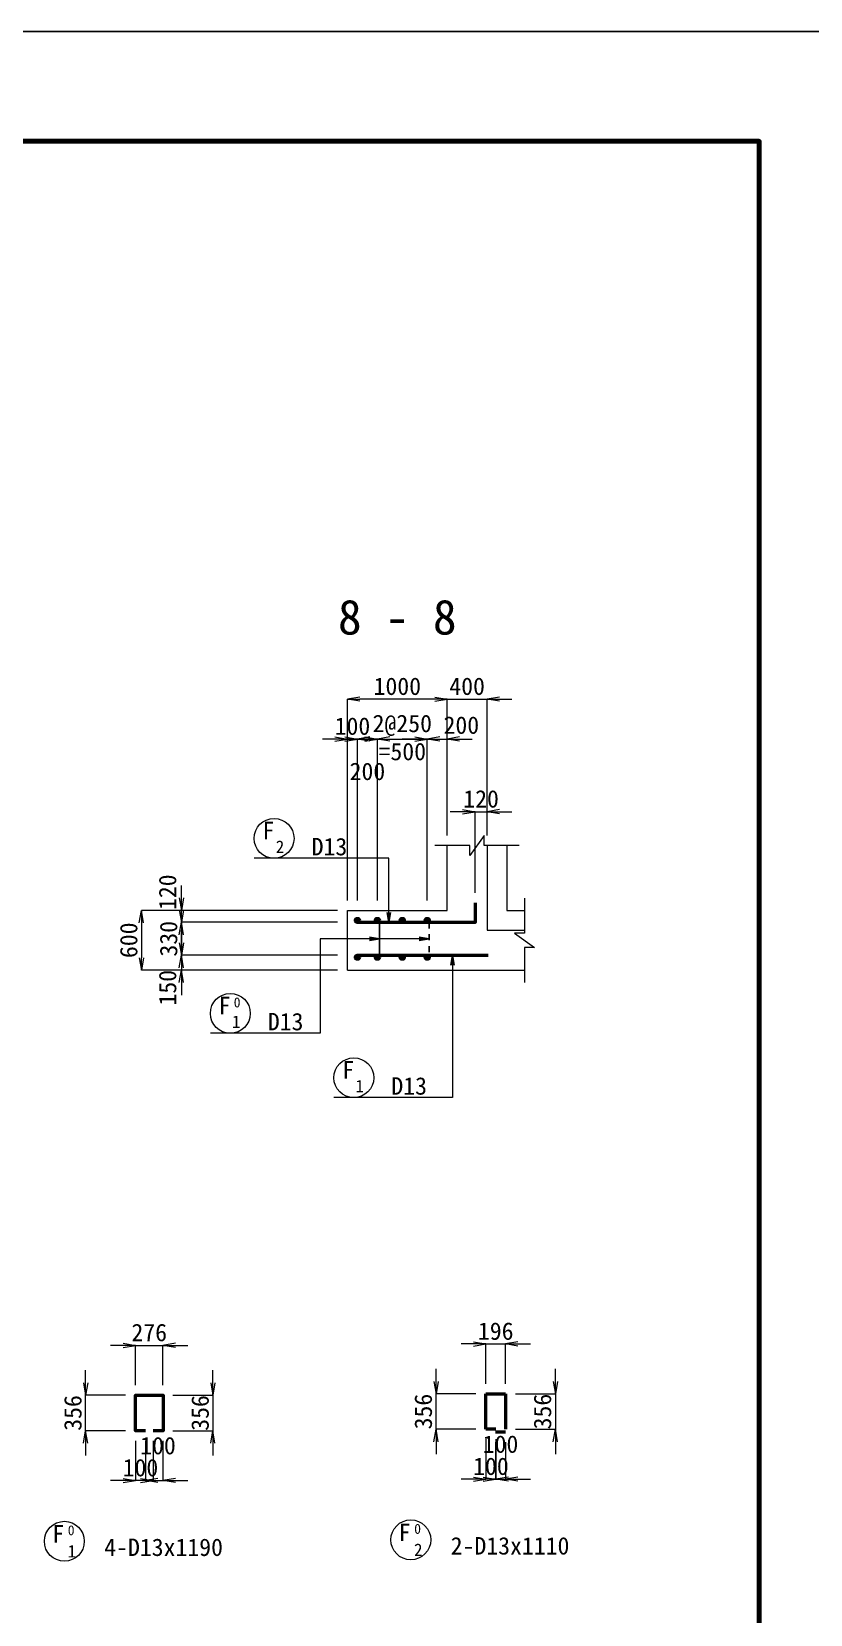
# Model space of a CAD drawing. Header units: millimetres. Extents: x 169470 to 758170, y -17820 to 11880.
# Drawn here: x 623698 to 631507, y -3997 to 11880 of the extents above; entities that cross this region are included whole.
import ezdxf
from ezdxf.enums import TextEntityAlignment as Align

# ---------------------------------------------------------------- set-up
doc = ezdxf.new("R2010")
doc.units = ezdxf.units.MM
doc.header["$LTSCALE"] = 50
doc.header["$PDSIZE"] = 300
doc.linetypes.add('SXF_跳び破線', pattern=[12, 6, -6])
doc.layers.get('Defpoints').update_dxf_attribs({"color": 151})
for name, color, linetype, lineweight in [('D-BGD', 7, 'Continuous', 13), ('D-STR', 1, 'Continuous', 50), ('D-STR-DIM', 7, 'Continuous', 13), ('D-STR-HTXT', 7, 'Continuous', 13), ('D-STR-STR2', 6, 'Continuous', 25), ('D-STR-STR3', 4, 'Continuous', 25), ('D-STR-TXT', 7, 'Continuous', 13), ('D-TTL', 2, 'Continuous', 140)]:
    doc.layers.add(name, color=color, linetype=linetype, lineweight=lineweight)
doc.styles.add('MS ゴシック', font='MS Gothic.ttf')
doc.styles.add('YOKO_GOTHIC', font='MS Gothic.ttf')
doc.dimstyles.new('DIM-50', dxfattribs={"dimscale": 50, "dimtxt": 3.5, "dimasz": 2.5, "dimexe": 0, "dimexo": 2, "dimgap": 0.8, "dimtad": 1, "dimdec": 0, "dimzin": 1, "dimdsep": 46, "dimtxsty": 'MS ゴシック', "dimblk": 'OPEN', "dimcen": 0.1, "dimclrd": 256, "dimclre": 256, "dimclrt": 256, "dimaunit": 1, "dimadec": 3, "dimazin": 0, "dimtfac": 1, "dimtdec": 0, "dimtix": 1, "dimtmove": 2, "dimatfit": 3, "dimldrblk": 'OPEN', "dimfxl": 1, "dimlwd": -1, "dimlwe": -1, "dimarcsym": 2})
doc.dimstyles.new('S50', dxfattribs={"dimscale": 50, "dimtxt": 3.5, "dimasz": 2, "dimexe": 1, "dimexo": 1, "dimgap": 1, "dimtad": 1, "dimdec": 0, "dimzin": 1, "dimdsep": 46, "dimtxsty": 'YOKO_GOTHIC', "dimblk": 'OPEN', "dimcen": 0, "dimclrd": 256, "dimclre": 256, "dimclrt": 256, "dimaunit": 1, "dimadec": 3, "dimazin": 0, "dimtfac": 1, "dimtdec": 0, "dimtix": 1, "dimtmove": 2, "dimatfit": 3, "dimldrblk": 'OPEN', "dimfxl": 1, "dimlwd": -1, "dimlwe": -1, "dimarcsym": 0})

# ---------------------------------------------------------------- blocks, each defined once
blk = doc.blocks.new('_Open')
at = {"color": 0, "linetype": 'ByBlock', "lineweight": -2}
for p, q in [((-1, 0.17), (0, 0)), ((-1, -0.17), (0, 0)), ((0, 0), (-1, 0))]:
    blk.add_line(p, q, dxfattribs=at)
blk = doc.blocks.new('*D1813')
at = {"layer": 'D-STR-DIM', "ltscale": 1500, "transparency": 16777216}
for p, q in [((624614, -1299), (624489, -1299)), ((624739, -1699), (624739, -1299)), ((624739, -1299), (625015, -1299)), ((625015, -1699), (625015, -1299)), ((625140, -1299), (625265, -1299))]:
    blk.add_line(p, q, dxfattribs=at)
at = {"layer": 'Defpoints', "color": 0, "ltscale": 1500, "transparency": 16777216}
for p in [(625015, -1299), (624739, -1799), (625015, -1799)]:
    blk.add_point(p, dxfattribs=at)
at = {"layer": 'D-STR-DIM', "ltscale": 1500, "transparency": 16777216, "xscale": 125, "yscale": 125, "zscale": 125}
blk.add_blockref('_Open', (624739, -1299), dxfattribs=at)
at = {"layer": 'D-STR-DIM', "ltscale": 1500, "transparency": 16777216, "xscale": 125, "yscale": 125, "zscale": 125, "rotation": 180}
blk.add_blockref('_Open', (625015, -1299), dxfattribs=at)
at = {"layer": 'D-STR-DIM', "ltscale": 1500, "transparency": 16777216, "insert": (624877, -1171), "char_height": 175, "attachment_point": 5, "style": 'MS ゴシック'}
blk.add_mtext('276', dxfattribs=at)
blk = doc.blocks.new('*D1814')
at = {"layer": 'D-STR-DIM', "ltscale": 1500, "transparency": 16777216}
for p, q in [((624239, -1674), (624239, -1549)), ((624639, -1799), (624239, -1799)), ((624239, -2155), (624239, -1799)), ((624639, -2155), (624239, -2155)), ((624239, -2280), (624239, -2405))]:
    blk.add_line(p, q, dxfattribs=at)
at = {"layer": 'Defpoints', "color": 0, "ltscale": 1500, "transparency": 16777216}
for p in [(624239, -1799), (624739, -1799), (624739, -2155)]:
    blk.add_point(p, dxfattribs=at)
at = {"layer": 'D-STR-DIM', "ltscale": 1500, "transparency": 16777216, "xscale": 125, "yscale": 125, "zscale": 125}
for p, rotation in [((624239, -1799), 270), ((624239, -2155), 90)]:
    blk.add_blockref('_Open', p, dxfattribs=dict(at, rotation=rotation))
at = {"layer": 'D-STR-DIM', "ltscale": 1500, "transparency": 16777216, "insert": (624112, -1977), "char_height": 175, "attachment_point": 5, "rotation": 90, "style": 'MS ゴシック'}
blk.add_mtext('356', dxfattribs=at)
blk = doc.blocks.new('*D1815')
at = {"layer": 'D-STR-DIM', "ltscale": 1500, "transparency": 16777216}
for p, q in [((625515, -1674), (625515, -1549)), ((625115, -1799), (625515, -1799)), ((625515, -1799), (625515, -2155)), ((625115, -2155), (625515, -2155)), ((625515, -2280), (625515, -2405))]:
    blk.add_line(p, q, dxfattribs=at)
at = {"layer": 'Defpoints', "color": 0, "ltscale": 1500, "transparency": 16777216}
for p in [(625015, -1799), (625015, -2155), (625515, -2155)]:
    blk.add_point(p, dxfattribs=at)
at = {"layer": 'D-STR-DIM', "ltscale": 1500, "transparency": 16777216, "xscale": 125, "yscale": 125, "zscale": 125}
for p, rotation in [((625515, -1799), 270), ((625515, -2155), 90)]:
    blk.add_blockref('_Open', p, dxfattribs=dict(at, rotation=rotation))
at = {"layer": 'D-STR-DIM', "ltscale": 1500, "transparency": 16777216, "insert": (625388, -1977), "char_height": 175, "attachment_point": 5, "rotation": 90, "style": 'MS ゴシック'}
blk.add_mtext('356', dxfattribs=at)
blk = doc.blocks.new('*D1816')
at = {"layer": 'D-STR-DIM', "ltscale": 1500, "transparency": 16777216}
for p, q in [((624739, -2255), (624739, -2655)), ((624839, -2255), (624839, -2655)), ((624614, -2655), (624489, -2655)), ((624839, -2655), (624739, -2655)), ((624964, -2655), (625089, -2655))]:
    blk.add_line(p, q, dxfattribs=at)
at = {"layer": 'Defpoints', "color": 0, "ltscale": 1500, "transparency": 16777216}
for p in [(624739, -2155), (624839, -2155), (624739, -2655)]:
    blk.add_point(p, dxfattribs=at)
at = {"layer": 'D-STR-DIM', "ltscale": 1500, "transparency": 16777216, "xscale": 125, "yscale": 125, "zscale": 125}
blk.add_blockref('_Open', (624739, -2655), dxfattribs=at)
at = {"layer": 'D-STR-DIM', "ltscale": 1500, "transparency": 16777216, "xscale": 125, "yscale": 125, "zscale": 125, "rotation": 180}
blk.add_blockref('_Open', (624839, -2655), dxfattribs=at)
at = {"layer": 'D-STR-DIM', "ltscale": 1500, "transparency": 16777216, "insert": (624789, -2527), "char_height": 175, "attachment_point": 5, "style": 'MS ゴシック'}
blk.add_mtext('100', dxfattribs=at)
blk = doc.blocks.new('*D1817')
at = {"layer": 'D-STR-DIM', "ltscale": 1500, "transparency": 16777216}
for p, q in [((624915, -2255), (624915, -2655)), ((625015, -2255), (625015, -2655)), ((624790, -2655), (624665, -2655)), ((624915, -2655), (625015, -2655)), ((625140, -2655), (625265, -2655))]:
    blk.add_line(p, q, dxfattribs=at)
at = {"layer": 'Defpoints', "color": 0, "ltscale": 1500, "transparency": 16777216}
for p in [(624915, -2155), (625015, -2155), (625015, -2655)]:
    blk.add_point(p, dxfattribs=at)
at = {"layer": 'D-STR-DIM', "ltscale": 1500, "transparency": 16777216, "xscale": 125, "yscale": 125, "zscale": 125}
blk.add_blockref('_Open', (624915, -2655), dxfattribs=at)
at = {"layer": 'D-STR-DIM', "ltscale": 1500, "transparency": 16777216, "xscale": 125, "yscale": 125, "zscale": 125, "rotation": 180}
blk.add_blockref('_Open', (625015, -2655), dxfattribs=at)
at = {"layer": 'D-STR-DIM', "ltscale": 1500, "transparency": 16777216, "insert": (624965, -2306), "char_height": 175, "attachment_point": 5, "style": 'MS ゴシック'}
blk.add_mtext('100', dxfattribs=at)
blk = doc.blocks.new('*D285')
at = {"layer": 'D-STR-DIM', "ltscale": 1500, "transparency": 16777216}
for p, q in [((628129, -1285), (628004, -1285)), ((628254, -1685), (628254, -1285)), ((628254, -1285), (628450, -1285)), ((628450, -1685), (628450, -1285)), ((628575, -1285), (628700, -1285))]:
    blk.add_line(p, q, dxfattribs=at)
at = {"layer": 'Defpoints', "color": 0, "ltscale": 1500, "transparency": 16777216}
for p in [(628450, -1285), (628254, -1785), (628450, -1785)]:
    blk.add_point(p, dxfattribs=at)
at = {"layer": 'D-STR-DIM', "ltscale": 1500, "transparency": 16777216, "xscale": 125, "yscale": 125, "zscale": 125}
blk.add_blockref('_Open', (628254, -1285), dxfattribs=at)
at = {"layer": 'D-STR-DIM', "ltscale": 1500, "transparency": 16777216, "xscale": 125, "yscale": 125, "zscale": 125, "rotation": 180}
blk.add_blockref('_Open', (628450, -1285), dxfattribs=at)
at = {"layer": 'D-STR-DIM', "ltscale": 1500, "transparency": 16777216, "insert": (628352, -1157), "char_height": 175, "attachment_point": 5, "style": 'MS ゴシック'}
blk.add_mtext('196', dxfattribs=at)
blk = doc.blocks.new('*D286')
at = {"layer": 'D-STR-DIM', "ltscale": 1500, "transparency": 16777216}
for p, q in [((627754, -1660), (627754, -1535)), ((628154, -1785), (627754, -1785)), ((627754, -2141), (627754, -1785)), ((628154, -2141), (627754, -2141)), ((627754, -2266), (627754, -2391))]:
    blk.add_line(p, q, dxfattribs=at)
at = {"layer": 'Defpoints', "color": 0, "ltscale": 1500, "transparency": 16777216}
for p in [(627754, -1785), (628254, -1785), (628254, -2141)]:
    blk.add_point(p, dxfattribs=at)
at = {"layer": 'D-STR-DIM', "ltscale": 1500, "transparency": 16777216, "xscale": 125, "yscale": 125, "zscale": 125}
for p, rotation in [((627754, -1785), 270), ((627754, -2141), 90)]:
    blk.add_blockref('_Open', p, dxfattribs=dict(at, rotation=rotation))
at = {"layer": 'D-STR-DIM', "ltscale": 1500, "transparency": 16777216, "insert": (627626, -1963), "char_height": 175, "attachment_point": 5, "rotation": 90, "style": 'MS ゴシック'}
blk.add_mtext('356', dxfattribs=at)
blk = doc.blocks.new('*D287')
at = {"layer": 'D-STR-DIM', "ltscale": 1500, "transparency": 16777216}
for p, q in [((628950, -1660), (628950, -1535)), ((628550, -1785), (628950, -1785)), ((628950, -1785), (628950, -2141)), ((628550, -2141), (628950, -2141)), ((628950, -2266), (628950, -2391))]:
    blk.add_line(p, q, dxfattribs=at)
at = {"layer": 'Defpoints', "color": 0, "ltscale": 1500, "transparency": 16777216}
for p in [(628450, -1785), (628450, -2141), (628950, -2141)]:
    blk.add_point(p, dxfattribs=at)
at = {"layer": 'D-STR-DIM', "ltscale": 1500, "transparency": 16777216, "xscale": 125, "yscale": 125, "zscale": 125}
for p, rotation in [((628950, -1785), 270), ((628950, -2141), 90)]:
    blk.add_blockref('_Open', p, dxfattribs=dict(at, rotation=rotation))
at = {"layer": 'D-STR-DIM', "ltscale": 1500, "transparency": 16777216, "insert": (628822, -1963), "char_height": 175, "attachment_point": 5, "rotation": 90, "style": 'MS ゴシック'}
blk.add_mtext('356', dxfattribs=at)
blk = doc.blocks.new('*D288')
at = {"layer": 'D-STR-DIM', "ltscale": 1500, "transparency": 16777216}
for p, q in [((628254, -2241), (628254, -2641)), ((628354, -2241), (628354, -2641)), ((628129, -2641), (628004, -2641)), ((628354, -2641), (628254, -2641)), ((628479, -2641), (628604, -2641))]:
    blk.add_line(p, q, dxfattribs=at)
at = {"layer": 'Defpoints', "color": 0, "ltscale": 1500, "transparency": 16777216}
for p in [(628254, -2141), (628354, -2141), (628254, -2641)]:
    blk.add_point(p, dxfattribs=at)
at = {"layer": 'D-STR-DIM', "ltscale": 1500, "transparency": 16777216, "xscale": 125, "yscale": 125, "zscale": 125}
blk.add_blockref('_Open', (628254, -2641), dxfattribs=at)
at = {"layer": 'D-STR-DIM', "ltscale": 1500, "transparency": 16777216, "xscale": 125, "yscale": 125, "zscale": 125, "rotation": 180}
blk.add_blockref('_Open', (628354, -2641), dxfattribs=at)
at = {"layer": 'D-STR-DIM', "ltscale": 1500, "transparency": 16777216, "insert": (628304, -2513), "char_height": 175, "attachment_point": 5, "style": 'MS ゴシック'}
blk.add_mtext('100', dxfattribs=at)
blk = doc.blocks.new('*D289')
at = {"layer": 'D-STR-DIM', "ltscale": 1500, "transparency": 16777216}
for p, q in [((628350, -2271), (628350, -2641)), ((628450, -2271), (628450, -2641)), ((628225, -2641), (628100, -2641)), ((628350, -2641), (628450, -2641)), ((628575, -2641), (628700, -2641))]:
    blk.add_line(p, q, dxfattribs=at)
at = {"layer": 'Defpoints', "color": 0, "ltscale": 1500, "transparency": 16777216}
for p in [(628350, -2171), (628450, -2171), (628450, -2641)]:
    blk.add_point(p, dxfattribs=at)
at = {"layer": 'D-STR-DIM', "ltscale": 1500, "transparency": 16777216, "xscale": 125, "yscale": 125, "zscale": 125}
blk.add_blockref('_Open', (628350, -2641), dxfattribs=at)
at = {"layer": 'D-STR-DIM', "ltscale": 1500, "transparency": 16777216, "xscale": 125, "yscale": 125, "zscale": 125, "rotation": 180}
blk.add_blockref('_Open', (628450, -2641), dxfattribs=at)
at = {"layer": 'D-STR-DIM', "ltscale": 1500, "transparency": 16777216, "insert": (628400, -2291), "char_height": 175, "attachment_point": 5, "style": 'MS ゴシック'}
blk.add_mtext('100', dxfattribs=at)
blk = doc.blocks.new('B')
at = {"layer": 'D-STR-STR2', "lineweight": 50}
for radius in [20, 10]:
    blk.add_circle((5867, 22812), radius, dxfattribs=at)
blk = doc.blocks.new('*D12')
at = {"layer": 'D-STR-DIM', "ltscale": 1500, "transparency": 16777216}
for p, q in [((625199, 3070), (625199, 3195)), ((626765, 2945), (625199, 2945)), ((625199, 2945), (625199, 2615)), ((626765, 2615), (625199, 2615)), ((625199, 2490), (625199, 2365))]:
    blk.add_line(p, q, dxfattribs=at)
at = {"layer": 'Defpoints', "color": 0, "ltscale": 1500, "transparency": 16777216}
for p in [(626865, 2945), (625199, 2615), (626865, 2615)]:
    blk.add_point(p, dxfattribs=at)
at = {"layer": 'D-STR-DIM', "ltscale": 1500, "transparency": 16777216, "xscale": 125, "yscale": 125, "zscale": 125}
for p, rotation in [((625199, 2945), 270), ((625199, 2615), 90)]:
    blk.add_blockref('_Open', p, dxfattribs=dict(at, rotation=rotation))
at = {"layer": 'D-STR-DIM', "ltscale": 1500, "transparency": 16777216, "insert": (625072, 2780), "char_height": 175, "attachment_point": 5, "rotation": 90, "style": 'MS ゴシック'}
blk.add_mtext('330', dxfattribs=at)
blk = doc.blocks.new('*D13')
at = {"layer": 'D-STR-DIM', "ltscale": 1500, "transparency": 16777216}
for p, q in [((625199, 2740), (625199, 2865)), ((626765, 2615), (625199, 2615)), ((625199, 2615), (625199, 2465)), ((626765, 2465), (625199, 2465)), ((625199, 2340), (625199, 2215))]:
    blk.add_line(p, q, dxfattribs=at)
at = {"layer": 'Defpoints', "color": 0, "ltscale": 1500, "transparency": 16777216}
for p in [(626865, 2615), (625199, 2465), (626865, 2465)]:
    blk.add_point(p, dxfattribs=at)
at = {"layer": 'D-STR-DIM', "ltscale": 1500, "transparency": 16777216, "xscale": 125, "yscale": 125, "zscale": 125}
for p, rotation in [((625199, 2615), 270), ((625199, 2465), 90)]:
    blk.add_blockref('_Open', p, dxfattribs=dict(at, rotation=rotation))
at = {"layer": 'D-STR-DIM', "ltscale": 1500, "transparency": 16777216, "insert": (625062, 2289), "char_height": 175, "attachment_point": 5, "rotation": 90, "style": 'MS ゴシック'}
blk.add_mtext('150', dxfattribs=at)
blk = doc.blocks.new('*D14')
at = {"layer": 'D-STR-DIM', "ltscale": 1500, "transparency": 16777216}
for p, q in [((626765, 3065), (624799, 3065)), ((624799, 2940), (624799, 2590)), ((626765, 2465), (624799, 2465))]:
    blk.add_line(p, q, dxfattribs=at)
at = {"layer": 'Defpoints', "color": 0, "ltscale": 1500, "transparency": 16777216}
for p in [(626865, 3065), (624799, 2465), (626865, 2465)]:
    blk.add_point(p, dxfattribs=at)
at = {"layer": 'D-STR-DIM', "ltscale": 1500, "transparency": 16777216, "xscale": 125, "yscale": 125, "zscale": 125}
for p, rotation in [((624799, 3065), 90), ((624799, 2465), 270)]:
    blk.add_blockref('_Open', p, dxfattribs=dict(at, rotation=rotation))
at = {"layer": 'D-STR-DIM', "ltscale": 1500, "transparency": 16777216, "insert": (624672, 2765), "char_height": 175, "attachment_point": 5, "rotation": 90, "style": 'MS ゴシック'}
blk.add_mtext('600', dxfattribs=at)
blk = doc.blocks.new('*D1750')
at = {"layer": 'D-STR-DIM', "ltscale": 1500, "transparency": 16777216}
for p, q in [((625199, 3190), (625199, 3315)), ((626765, 3065), (625199, 3065)), ((625199, 2945), (625199, 3065)), ((626765, 2945), (625199, 2945)), ((625199, 2820), (625199, 2695))]:
    blk.add_line(p, q, dxfattribs=at)
at = {"layer": 'Defpoints', "color": 0, "ltscale": 1500, "transparency": 16777216}
for p in [(625199, 3065), (626865, 3065), (626865, 2945)]:
    blk.add_point(p, dxfattribs=at)
at = {"layer": 'D-STR-DIM', "ltscale": 1500, "transparency": 16777216, "xscale": 125, "yscale": 125, "zscale": 125}
for p, rotation in [((625199, 3065), 270), ((625199, 2945), 90)]:
    blk.add_blockref('_Open', p, dxfattribs=dict(at, rotation=rotation))
at = {"layer": 'D-STR-DIM', "ltscale": 1500, "transparency": 16777216, "insert": (625062, 3247), "char_height": 175, "attachment_point": 5, "rotation": 90, "style": 'MS ゴシック'}
blk.add_mtext('120', dxfattribs=at)
blk = doc.blocks.new('*D1751')
at = {"layer": 'D-STR-DIM', "ltscale": 1500, "transparency": 16777216}
for p, q in [((626740, 4784), (626615, 4784)), ((626865, 3165), (626865, 4784)), ((626865, 4784), (626965, 4784)), ((626965, 3165), (626965, 4784)), ((627090, 4784), (627215, 4784))]:
    blk.add_line(p, q, dxfattribs=at)
at = {"layer": 'Defpoints', "color": 0, "ltscale": 1500, "transparency": 16777216}
for p in [(626965, 4784), (626865, 3065), (626965, 3065)]:
    blk.add_point(p, dxfattribs=at)
at = {"layer": 'D-STR-DIM', "ltscale": 1500, "transparency": 16777216, "xscale": 125, "yscale": 125, "zscale": 125}
blk.add_blockref('_Open', (626865, 4784), dxfattribs=at)
at = {"layer": 'D-STR-DIM', "ltscale": 1500, "transparency": 16777216, "xscale": 125, "yscale": 125, "zscale": 125, "rotation": 180}
blk.add_blockref('_Open', (626965, 4784), dxfattribs=at)
at = {"layer": 'D-STR-DIM', "ltscale": 1500, "transparency": 16777216, "insert": (626915, 4912), "char_height": 175, "attachment_point": 5, "style": 'MS ゴシック'}
blk.add_mtext('100', dxfattribs=at)
blk = doc.blocks.new('*D15')
at = {"layer": 'D-STR-DIM', "ltscale": 1500, "transparency": 16777216}
for p, q in [((626840, 4784), (626715, 4784)), ((626965, 3165), (626965, 4784)), ((626965, 4784), (627165, 4784)), ((627165, 3165), (627165, 4784)), ((627290, 4784), (627415, 4784))]:
    blk.add_line(p, q, dxfattribs=at)
at = {"layer": 'Defpoints', "color": 0, "ltscale": 1500, "transparency": 16777216}
for p in [(627165, 4784), (626965, 3065), (627165, 3065)]:
    blk.add_point(p, dxfattribs=at)
at = {"layer": 'D-STR-DIM', "ltscale": 1500, "transparency": 16777216, "xscale": 125, "yscale": 125, "zscale": 125}
blk.add_blockref('_Open', (626965, 4784), dxfattribs=at)
at = {"layer": 'D-STR-DIM', "ltscale": 1500, "transparency": 16777216, "xscale": 125, "yscale": 125, "zscale": 125, "rotation": 180}
blk.add_blockref('_Open', (627165, 4784), dxfattribs=at)
at = {"layer": 'D-STR-DIM', "ltscale": 1500, "transparency": 16777216, "insert": (627065, 4458), "char_height": 175, "attachment_point": 5, "style": 'MS ゴシック'}
blk.add_mtext('200', dxfattribs=at)
blk = doc.blocks.new('*D16')
at = {"layer": 'D-STR-DIM', "ltscale": 1500, "transparency": 16777216}
for p, q in [((627040, 4784), (626915, 4784)), ((627165, 3165), (627165, 4784)), ((627165, 4784), (627665, 4784)), ((627665, 3165), (627665, 4784)), ((627790, 4784), (627915, 4784))]:
    blk.add_line(p, q, dxfattribs=at)
at = {"layer": 'Defpoints', "color": 0, "ltscale": 1500, "transparency": 16777216}
for p in [(627665, 4784), (627165, 3065), (627665, 3065)]:
    blk.add_point(p, dxfattribs=at)
at = {"layer": 'D-STR-DIM', "ltscale": 1500, "transparency": 16777216, "xscale": 125, "yscale": 125, "zscale": 125}
blk.add_blockref('_Open', (627165, 4784), dxfattribs=at)
at = {"layer": 'D-STR-DIM', "ltscale": 1500, "transparency": 16777216, "xscale": 125, "yscale": 125, "zscale": 125, "rotation": 180}
blk.add_blockref('_Open', (627665, 4784), dxfattribs=at)
at = {"layer": 'D-STR-DIM', "ltscale": 1500, "transparency": 16777216, "char_height": 175, "attachment_point": 5, "style": 'MS ゴシック'}
for s, insert in [('2@250', (627415, 4921)), ('=500', (627415, 4657))]:
    blk.add_mtext(s, dxfattribs=dict(at, insert=insert))
blk = doc.blocks.new('*D1752')
at = {"layer": 'D-STR-DIM', "ltscale": 1500, "transparency": 16777216}
for p, q in [((627540, 4784), (627415, 4784)), ((627665, 3165), (627665, 4784)), ((627665, 4784), (627865, 4784)), ((627865, 3815), (627865, 4784)), ((627990, 4784), (628115, 4784))]:
    blk.add_line(p, q, dxfattribs=at)
at = {"layer": 'Defpoints', "color": 0, "ltscale": 1500, "transparency": 16777216}
for p in [(627865, 4784), (627865, 3715), (627665, 3065)]:
    blk.add_point(p, dxfattribs=at)
at = {"layer": 'D-STR-DIM', "ltscale": 1500, "transparency": 16777216, "xscale": 125, "yscale": 125, "zscale": 125}
blk.add_blockref('_Open', (627665, 4784), dxfattribs=at)
at = {"layer": 'D-STR-DIM', "ltscale": 1500, "transparency": 16777216, "xscale": 125, "yscale": 125, "zscale": 125, "rotation": 180}
blk.add_blockref('_Open', (627865, 4784), dxfattribs=at)
at = {"layer": 'D-STR-DIM', "ltscale": 1500, "transparency": 16777216, "insert": (628007, 4922), "char_height": 175, "attachment_point": 5, "style": 'MS ゴシック'}
blk.add_mtext('200', dxfattribs=at)
blk = doc.blocks.new('*D17')
at = {"layer": 'D-STR-DIM', "ltscale": 1500, "transparency": 16777216}
for p, q in [((626865, 3165), (626865, 5184)), ((627740, 5184), (626990, 5184)), ((627865, 3815), (627865, 5184))]:
    blk.add_line(p, q, dxfattribs=at)
at = {"layer": 'Defpoints', "color": 0, "ltscale": 1500, "transparency": 16777216}
for p in [(626865, 5184), (627865, 3715), (626865, 3065)]:
    blk.add_point(p, dxfattribs=at)
at = {"layer": 'D-STR-DIM', "ltscale": 1500, "transparency": 16777216, "xscale": 125, "yscale": 125, "zscale": 125, "rotation": 180}
blk.add_blockref('_Open', (626865, 5184), dxfattribs=at)
at = {"layer": 'D-STR-DIM', "ltscale": 1500, "transparency": 16777216, "xscale": 125, "yscale": 125, "zscale": 125}
blk.add_blockref('_Open', (627865, 5184), dxfattribs=at)
at = {"layer": 'D-STR-DIM', "ltscale": 1500, "transparency": 16777216, "insert": (627365, 5312), "char_height": 175, "attachment_point": 5, "style": 'MS ゴシック'}
blk.add_mtext('1000', dxfattribs=at)
blk = doc.blocks.new('*D18')
at = {"layer": 'D-STR-DIM', "ltscale": 1500, "transparency": 16777216}
for p, q in [((627740, 5184), (627615, 5184)), ((627865, 3815), (627865, 5184)), ((627865, 5184), (628265, 5184)), ((628265, 3815), (628265, 5184)), ((628390, 5184), (628515, 5184))]:
    blk.add_line(p, q, dxfattribs=at)
at = {"layer": 'Defpoints', "color": 0, "ltscale": 1500, "transparency": 16777216}
for p in [(628265, 5184), (627865, 3715), (628265, 3715)]:
    blk.add_point(p, dxfattribs=at)
at = {"layer": 'D-STR-DIM', "ltscale": 1500, "transparency": 16777216, "xscale": 125, "yscale": 125, "zscale": 125}
blk.add_blockref('_Open', (627865, 5184), dxfattribs=at)
at = {"layer": 'D-STR-DIM', "ltscale": 1500, "transparency": 16777216, "xscale": 125, "yscale": 125, "zscale": 125, "rotation": 180}
blk.add_blockref('_Open', (628265, 5184), dxfattribs=at)
at = {"layer": 'D-STR-DIM', "ltscale": 1500, "transparency": 16777216, "insert": (628065, 5312), "char_height": 175, "attachment_point": 5, "style": 'MS ゴシック'}
blk.add_mtext('400', dxfattribs=at)
blk = doc.blocks.new('*D1753')
at = {"layer": 'D-STR-DIM', "ltscale": 1500, "transparency": 16777216}
for p, q in [((628020, 4055), (627895, 4055)), ((628145, 3240), (628145, 4055)), ((628145, 4055), (628265, 4055)), ((628265, 3815), (628265, 4055)), ((628390, 4055), (628515, 4055))]:
    blk.add_line(p, q, dxfattribs=at)
at = {"layer": 'Defpoints', "color": 0, "ltscale": 1500, "transparency": 16777216}
for p in [(628265, 4055), (628265, 3715), (628145, 3140)]:
    blk.add_point(p, dxfattribs=at)
at = {"layer": 'D-STR-DIM', "ltscale": 1500, "transparency": 16777216, "xscale": 125, "yscale": 125, "zscale": 125}
blk.add_blockref('_Open', (628145, 4055), dxfattribs=at)
at = {"layer": 'D-STR-DIM', "ltscale": 1500, "transparency": 16777216, "xscale": 125, "yscale": 125, "zscale": 125, "rotation": 180}
blk.add_blockref('_Open', (628265, 4055), dxfattribs=at)
at = {"layer": 'D-STR-DIM', "ltscale": 1500, "transparency": 16777216, "insert": (628205, 4182), "char_height": 175, "attachment_point": 5, "style": 'MS ゴシック'}
blk.add_mtext('120', dxfattribs=at)

msp = doc.modelspace()

# ---------------------------------------------------------------- linework, layer by layer
at = {"layer": 'D-BGD'}
for q in [(626864.59, 3064.64), (628640.71, 2464.64)]:
    msp.add_line((626864.59, 2464.64), q, dxfattribs=at)
for points in [[(626864.59, 3064.64), (627864.59, 3064.64), (627864.59, 3715.39)], [(628264.59, 3715.39), (628264.59, 2864.64), (628640.71, 2864.64)], [(628464.59, 3715.39), (628464.59, 3064.64), (628640.71, 3064.64)]]:
    msp.add_lwpolyline(points, dxfattribs=at)
at = {"layer": 'D-STR'}
for p, q in [((626964.59, 2614.64), (628274.59, 2614.64)), ((628253.67, -2140.52), (628253.67, -1784.52)), ((628253.67, -1784.52), (628449.67, -1784.52)), ((628449.67, -1784.52), (628449.67, -2140.52)), ((628353.67, -2140.52), (628253.67, -2140.52)), ((628449.67, -2170.52), (628349.67, -2170.52))]:
    msp.add_line(p, q, dxfattribs=at)
for points in [[(628144.59, 3139.64), (628144.59, 2944.64), (626964.59, 2944.64)], [(624839.3, -2154.94), (624739.3, -2154.94), (624739.3, -1798.94), (625015.3, -1798.94), (625015.3, -2154.94), (624915.3, -2154.94)]]:
    msp.add_lwpolyline(points, dxfattribs=at)
at = {"layer": 'D-STR-HTXT'}
msp.add_line((626591.78, 1831.57), (625490.02, 1831.57), dxfattribs=at)
for points in [[(628587.25, 3715.39), (628237.25, 3715.39), (628237.25, 3815.39), (628091.93, 3615.39), (628091.93, 3715.39), (627741.93, 3715.39)], [(628640.71, 3187.3), (628640.71, 2837.3), (628540.71, 2837.3), (628740.71, 2691.98), (628640.71, 2691.98), (628640.71, 2341.98)]]:
    msp.add_lwpolyline(points, dxfattribs=at)
for centre in [(626129.2, 3787.01), (625690.02, 2031.57), (626928.71, 1386.1)]:
    msp.add_circle(centre, 200, dxfattribs=at)
at = {"layer": 'D-STR-STR3'}
msp.add_line((627184.92, 2944.65), (627184.92, 2614.65), dxfattribs=at)
at = {"layer": 'D-STR-STR3', "linetype": 'SXF_跳び破線', "ltscale": 0.2}
msp.add_line((627684.92, 2944.65), (627684.92, 2614.65), dxfattribs=at)
at = {"layer": 'D-STR-TXT'}
for centre in [(624025.92, -3264.14), (627500.29, -3249.72)]:
    msp.add_circle(centre, 200, dxfattribs=at)
at = {"layer": 'D-TTL'}
msp.add_lwpolyline([(590994.53, 10780), (590994.53, -16720), (630994.53, -16720), (630994.53, 10780)], close=True, dxfattribs=at)
at = {"layer": 'Defpoints', "color": 1}
msp.add_lwpolyline([(589969.53, 11880), (589969.53, -17820), (632019.53, -17820), (632019.53, 11880)], close=True, dxfattribs=at)

# ---------------------------------------------------------------- block references
at = {"layer": 'D-STR-STR2'}
for p in [(621097.94, -19847.63), (621297.94, -19847.63), (621547.94, -19847.63), (621797.94, -19847.63), (621097.94, -20217.63), (621297.94, -20217.63), (621547.94, -20217.63), (621797.94, -20217.63)]:
    msp.add_blockref('B', p, dxfattribs=at)

# ---------------------------------------------------------------- texts
at = {"layer": 'D-STR-TXT', "style": 'YOKO_GOTHIC'}
for s, height, p in [('8 - 8', 350, (627364.59, 5832.04)), ('F', 175, (626072.93, 3778.69)), ('2', 125, (626188.59, 3640.89)), ('F', 175, (625633.74, 2023.26)), ('0', 100, (625758.14, 2091.76)), ('1', 125, (625749.41, 1885.45)), ('F', 175, (626872.44, 1377.78)), ('1', 125, (626988.1, 1239.98)), ('0', 100, (624094.04, -3203.95)), ('0', 100, (627568.41, -3189.53))]:
    msp.add_text(s, height=height, dxfattribs=at).set_placement(p, align=Align.CENTER)
for p in [(626505.72, 3617.01), (626066.54, 1861.57), (627305.24, 1216.1)]:
    msp.add_text('D13', height=175, dxfattribs=at).set_placement(p)
for s, height, p in [('F', 175, (623964.12, -3189.14)), ('F', 175, (627438.49, -3174.72)), ('1', 125, (624100.92, -3364.14)), ('2', 125, (627575.29, -3349.72))]:
    msp.add_text(s, height=height, dxfattribs=at).set_placement(p, align=Align.MIDDLE_CENTER)
for s, p in [('4-D13x1190', (624425.92, -3464.14)), ('2-D13x1110', (627900.29, -3449.72))]:
    msp.add_text(s, height=175, dxfattribs=at).set_placement(p, align=Align.BOTTOM_LEFT)

# ---------------------------------------------------------------- dimensions: what is measured, and where the dimension line sits
at = {"layer": 'D-STR-DIM', "ltscale": 1500}
for base, p1, p2, picture, middle in [((626864.59, 5184.43), (627864.59, 3715.39), (626864.59, 3064.64), '*D17', (627364.59, 5311.93)), ((628264.59, 5184.43), (627864.59, 3715.39), (628264.59, 3715.39), '*D18', (628064.59, 5311.93)), ((626964.59, 4784.43), (626864.59, 3064.64), (626964.59, 3064.64), '*D1751', (626914.59, 4911.93)), ((628264.59, 4054.92), (628144.59, 3139.64), (628264.59, 3715.39), '*D1753', (628204.59, 4182.42)), ((625015.3, -1298.94), (624739.3, -1798.94), (625015.3, -1798.94), '*D1813', (624877.3, -1171.44)), ((628449.67, -1284.52), (628253.67, -1784.52), (628449.67, -1784.52), '*D285', (628351.67, -1157.02)), ((624739.3, -2654.94), (624839.3, -2154.94), (624739.3, -2154.94), '*D1816', (624789.3, -2527.44)), ((628253.67, -2640.52), (628353.67, -2140.52), (628253.67, -2140.52), '*D288', (628303.67, -2513.02))]:
    dim = msp.add_linear_dim(base=base, p1=p1, p2=p2, dimstyle='DIM-50', dxfattribs=at)
    dim.commit()
    dim.dimension.update_dxf_attribs({"geometry": picture, "text_midpoint": middle})
dim = msp.add_linear_dim(base=(627664.59, 4784.43), p1=(627164.59, 3064.64), p2=(627664.59, 3064.64), text='2@250\\X=<>', dimstyle='DIM-50', dxfattribs=at)
dim.commit()
dim.dimension.update_dxf_attribs({"geometry": '*D16', "text_midpoint": (627414.59, 4784.43)})
for base, p1, p2, picture, middle in [((627864.59, 4784.43), (627664.59, 3064.64), (627864.59, 3715.39), '*D1752', (628007.47, 4921.93)), ((627164.59, 4784.43), (626964.59, 3064.64), (627164.59, 3064.64), '*D15', (627064.59, 4457.92)), ((625015.3, -2654.94), (624915.3, -2154.94), (625015.3, -2154.94), '*D1817', (624965.3, -2305.88)), ((628449.67, -2640.52), (628349.67, -2170.52), (628449.67, -2170.52), '*D289', (628399.67, -2291.46))]:
    dim = msp.add_linear_dim(base=base, p1=p1, p2=p2, dimstyle='DIM-50', dxfattribs=at)
    dim.commit()
    dim.dimension.update_dxf_attribs({"geometry": picture, "text_midpoint": middle, "dimtype": 160})
for base, p1, p2, picture, middle in [((625199.35, 3064.64), (626864.59, 2944.64), (626864.59, 3064.64), '*D1750', (625061.85, 3247.19)), ((625199.35, 2464.64), (626864.59, 2614.64), (626864.59, 2464.64), '*D13', (625061.85, 2288.85))]:
    dim = msp.add_linear_dim(base=base, p1=p1, p2=p2, angle=90, dimstyle='DIM-50', dxfattribs=at)
    dim.commit()
    dim.dimension.update_dxf_attribs({"geometry": picture, "text_midpoint": middle, "dimtype": 160})
for base, p1, p2, picture, middle in [((625199.35, 2614.64), (626864.59, 2944.64), (626864.59, 2614.64), '*D12', (625071.85, 2779.64)), ((624799.35, 2464.64), (626864.59, 3064.64), (626864.59, 2464.64), '*D14', (624671.85, 2764.64)), ((624239.3, -1798.94), (624739.3, -2154.94), (624739.3, -1798.94), '*D1814', (624111.8, -1976.94)), ((625515.3, -2154.94), (625015.3, -1798.94), (625015.3, -2154.94), '*D1815', (625387.8, -1976.94)), ((627753.67, -1784.52), (628253.67, -2140.52), (628253.67, -1784.52), '*D286', (627626.17, -1962.52)), ((628949.67, -2140.52), (628449.67, -1784.52), (628449.67, -2140.52), '*D287', (628822.17, -1962.52))]:
    dim = msp.add_linear_dim(base=base, p1=p1, p2=p2, angle=90, dimstyle='DIM-50', dxfattribs=at)
    dim.commit()
    dim.dimension.update_dxf_attribs({"geometry": picture, "text_midpoint": middle})

# ---------------------------------------------------------------- leaders
at = {"layer": 'D-STR-HTXT'}
for points in [[(627280.89, 2944.64), (627280.89, 3587.01), (625929.2, 3587.01)], [(627684.92, 2779.65), (626591.78, 2779.65), (626591.78, 1831.57)], [(627184.92, 2779.65), (626828.79, 2779.65)], [(627917.67, 2614.64), (627917.67, 1186.1), (626728.71, 1186.1)]]:
    msp.add_leader(points, dimstyle='S50', dxfattribs=at)

doc.saveas('drawing.dxf')
